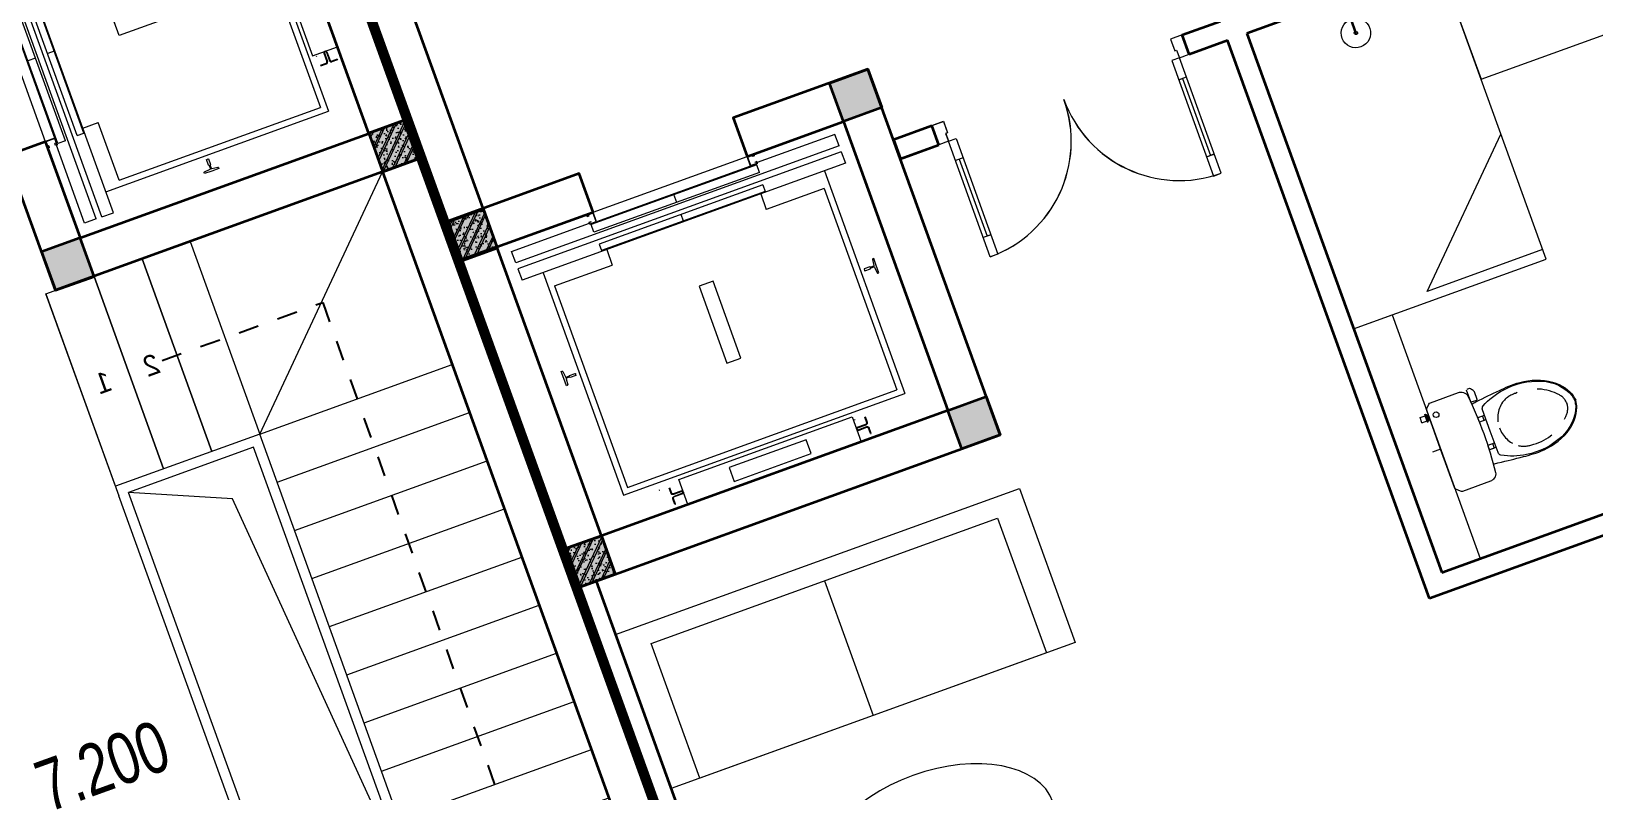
# Model space of a CAD drawing. Header units: metres. Extents: x 568332 to 569219, y 2065964 to 2066430.
# Drawn here: x 568653.38 to 568661.01, y 2066211.84 to 2066215.55 of the extents above; entities that cross this region are included whole.
import ezdxf

# ---------------------------------------------------------------- set-up
doc = ezdxf.new("R2010")
doc.units = ezdxf.units.M
for name, pattern in [('DASHDOT2', [0.5, 0.25, -0.125, 0, -0.125]), ('HIDDEN', [0.375, 0.25, -0.125]), ('xref-thap C (mb tang 32-2)$0$HIDDEN', [0.375, 0.25, -0.125])]:
    doc.linetypes.add(name, pattern=pattern)
doc.layers.get('0').update_dxf_attribs({"linetype": 'CONTINUOUS'})
doc.layers.get('DEFPOINTS').update_dxf_attribs({"linetype": 'CONTINUOUS'})
for name, color, linetype, lineweight in [('-CONCRETE', 1, 'CONTINUOUS', 35), ('-DIM', 9, 'CONTINUOUS', 13), ('-DOOR', 137, 'CONTINUOUS', 9), ('-FURNITURE', 46, 'CONTINUOUS', 9), ('-HATCH', 8, 'CONTINUOUS', 5), ('-LINE1', 7, 'CONTINUOUS', 18), ('-LINE2', 252, 'CONTINUOUS', 9), ('-STEEL1', 1, 'CONTINUOUS', 35), ('-TEXT', 7, 'CONTINUOUS', 15), ('-WALL', 4, 'CONTINUOUS', 35)]:
    doc.layers.add(name, color=color, linetype=linetype, lineweight=lineweight)
doc.layers.add('1-NETMANH', color=8, linetype='CONTINUOUS')
doc.layers.add('TIMDUONG', color=1, linetype='CONTINUOUS')
doc.styles.add('1', font='arial.ttf')
doc.styles.add('vnavanth', font='', dxfattribs={"width": 0.8})
doc.styles.get('vnavanth').set_extended_font_data('.VnAvantH')

# ---------------------------------------------------------------- blocks, each defined once
blk = doc.blocks.new('X-5M-DH-2-CORE$0$A$C75E80C28')
at = {"layer": '-LINE2', "linetype": 'Continuous', "ltscale": 2}
for p, q in [((-510.0000099998433, -21.5000000000291), (-510.0000099998579, -50.60000000000582)), ((-506.8000099998899, -21.5000000000291), (-510.0000099998433, -21.5000000000291)), ((-506.8000099998899, -21.5000000000291), (-506.8000099999044, -50.60000000000582)), ((-456.2000100000296, -56.79999999998836), (-500.6000099999364, -56.80000000001746)), ((-456.2000100000441, -60), (-500.600009999951, -60.0000000000291)), ((-456.2000100000296, -70), (-500.6000099999364, -70.0000000000291)), ((-456.2000100000296, -73.19999999995343), (-500.6000099999364, -73.19999999998254)), ((-453.2000100000441, -63), (-453.2000100000296, -67)), ((-450.0000099998579, -63), (-450.0000099998433, -67)), ((450.0000100000616, -63), (450.0000100000761, -67)), ((453.200010000015, -63), (453.2000100000296, -67)), ((456.2000100000296, -56.79999999998836), (500.6000100000529, -56.79999999998836)), ((456.200010000015, -60), (500.6000100000383, -60)), ((456.2000100000296, -70), (500.6000100000529, -70)), ((456.2000100000296, -73.19999999995343), (500.6000100000529, -73.19999999995343)), ((506.8000100001227, -21.5), (510.0000100000761, -21.5)), ((506.8000100001227, -21.5), (506.8000100001082, -50.59999999997672)), ((510.0000100000761, -21.5), (510.0000100000616, -50.59999999997672)), ((-731.0000002632733, -148.9999999649008), (730.9999997367267, -148.9999999649299)), ((-731.0000002698944, -1304.999999934109), (-731.0000002632733, -148.9999999649008)), ((-556.8000102631631, -112.4999999912397), (-560.0000102631166, -112.4999999912397)), ((-510.0000099998579, -108.5000000000291), (-510.0000099998433, -79.39999999999418)), ((-506.8000099999044, -108.5000000000291), (-506.8000099998899, -79.39999999999418)), ((456.800009736864, -112.4999999912397), (460.0000097368174, -112.4999999912397)), ((506.8000100001227, -108.5), (506.8000100001227, -79.39999999996508)), ((510.0000100000761, -108.5), (510.0000100000761, -79.39999999996508)), ((730.9999997301056, -1304.999999934109), (730.9999997367267, -148.9999999649299)), ((-700.0000002632733, -178.9999999649008), (699.9999997367267, -178.9999999649299)), ((-700.0000002699089, -1224.999999934109), (-700.0000002632733, -178.9999999649008)), ((699.9999997300911, -1224.999999934109), (699.9999997367267, -178.9999999649299)), ((-700.0000002699089, -1224.999999934109), (-400.0000002699089, -1224.999999934138)), ((-400.0000002698944, -1304.999999934138), (-400.0000002699089, -1224.999999934138)), ((699.9999997300911, -1224.999999934109), (399.9999997300911, -1224.999999934109)), ((399.9999997301056, -1304.999999934109), (399.9999997300911, -1224.999999934109)), ((839.9999997301056, -1304.999999934109), (-840.0000002698944, -1304.999999934109)), ((-840.0000002698944, -1364.999999934109), (-840.0000002698944, -1304.999999934109)), ((839.9999997301056, -1364.999999934109), (-840.0000002698944, -1364.999999934109)), ((424.9999997301056, -1308.999999934109), (-425.0000002698944, -1308.999999934109)), ((-425.0000002699089, -1342.999999934109), (-425.0000002698944, -1308.999999934109)), ((424.9999997300911, -1342.999999934109), (-425.0000002699089, -1342.999999934109)), ((-2.6989437174052e-07, -1308.999999934109), (-2.699089236557484e-07, -1342.999999934109)), ((424.9999997300911, -1342.999999934109), (424.9999997301056, -1308.999999934109)), ((839.9999997301056, -1364.999999934109), (839.9999997301056, -1304.999999934109)), ((839.9999997301056, -1394.999999934109), (-840.0000002698944, -1394.999999934109)), ((-840.0000002698944, -1394.999999934109), (-840.0000002698944, -1454.999999934109)), ((-435.0000002698944, -1449.999999934109), (-435.0000002699089, -1459.999999934109)), ((-435.0000002698944, -1449.999999934109), (-400.0000002698944, -1449.999999934138)), ((429.9999997300911, -1405.999999934138), (-430.0000002699089, -1405.999999934109)), ((-430.0000002699089, -1405.999999934109), (-430.0000002698944, -1445.999999934109)), ((429.9999997301056, -1445.999999934138), (-430.0000002698944, -1445.999999934109)), ((399.9999997301056, -1449.999999934109), (-400.0000002698944, -1449.999999934138)), ((-400.0000002698944, -1449.999999934138), (-400.0000002698653, -1499.999999934138)), ((-2.699089236557484e-07, -1405.999999934109), (-2.6989437174052e-07, -1445.999999934109)), ((399.9999997301056, -1449.999999934109), (399.9999997301347, -1499.999999934109)), ((434.9999997301056, -1449.999999934109), (399.9999997301056, -1449.999999934109)), ((429.9999997300911, -1405.999999934138), (429.9999997301056, -1445.999999934138)), ((434.9999997301056, -1449.999999934109), (434.9999997301056, -1459.999999934109)), ((839.9999997301056, -1394.999999934109), (839.9999997301056, -1454.999999934109)), ((-840.0000002698944, -1454.999999934109), (-435.0000002698944, -1454.999999934109)), ((-435.0000002699089, -1459.999999934109), (-425.0000002699089, -1459.999999934109)), ((-435.0000002698653, -1489.999999934109), (-435.0000002698653, -1499.999999934109)), ((-435.0000002698653, -1489.999999934109), (-425.0000002698653, -1489.999999934109)), ((-435.0000002698653, -1499.999999934109), (-400.0000002698653, -1499.999999934138)), ((-433.4000002698012, -1451.599999934086), (-433.4000002698012, -1458.399999934074)), ((-433.4000002698012, -1451.599999934086), (-401.6000002697547, -1451.599999934086)), ((-433.4000002698012, -1458.399999934074), (-425.0000002698944, -1458.399999934074)), ((-433.4000002697721, -1491.599999934086), (-433.4000002697721, -1498.399999934074)), ((-433.4000002697721, -1491.599999934086), (-425.0000002698653, -1491.599999934086)), ((-433.4000002697721, -1498.399999934074), (-401.6000002697256, -1498.399999934074)), ((-425.0000002698944, -1458.399999934074), (-425.0000002699089, -1459.999999934109)), ((-425.0000002698653, -1489.999999934109), (-425.0000002698653, -1491.599999934086)), ((-401.6000002697547, -1451.599999934086), (-401.6000002697256, -1498.399999934074)), ((434.9999997301347, -1499.999999934109), (399.9999997301347, -1499.999999934109)), ((401.5999997301988, -1451.599999934086), (401.5999997302279, -1498.399999934074)), ((433.3999997302453, -1451.599999934086), (401.5999997301988, -1451.599999934086)), ((433.3999997302744, -1498.399999934074), (401.5999997302279, -1498.399999934074)), ((433.3999997302453, -1458.399999934074), (424.9999997301056, -1458.399999934074)), ((424.9999997301056, -1458.399999934074), (424.9999997301056, -1459.999999934109)), ((434.9999997301056, -1459.999999934109), (424.9999997301056, -1459.999999934109)), ((424.9999997301347, -1489.999999934109), (424.9999997301347, -1491.599999934086)), ((434.9999997301347, -1489.999999934109), (424.9999997301347, -1489.999999934109)), ((433.3999997302744, -1491.599999934086), (424.9999997301347, -1491.599999934086)), ((433.3999997302453, -1451.599999934086), (433.3999997302453, -1458.399999934074)), ((433.3999997302744, -1491.599999934086), (433.3999997302744, -1498.399999934074)), ((839.9999997301056, -1454.999999934109), (434.9999997301056, -1454.999999934109)), ((434.9999997301347, -1489.999999934109), (434.9999997301347, -1499.999999934109))]:
    blk.add_line(p, q, dxfattribs=at)
for points in [[(-450.0000000000146, 0), (-450, -130), (450, -130), (449.9999999999854, 0)], [(-200, -29), (200.0000000001164, -29), (200.0000000001164, -101), (-200, -101)], [(-36.0000002632587, -583.9999999649008), (35.9999997367413, -583.9999999649008), (35.99999973675585, -983.9999999649008), (-36.00000026324415, -983.9999999649008)]]:
    blk.add_lwpolyline(points, close=True, dxfattribs=at)
for points in [[(-780.0000002632587, -788.9999999649008), (-751.0000002632587, -788.9999999649299, 0.414213562373095), (-750.0000002632733, -787.9999999649008), (-750.0000002632587, -783.9999999649008), (-750.0000002632587, -779.9999999649008, 0.414213562373095), (-751.0000002632733, -778.9999999649299), (-780.0000002632733, -778.9999999649881, -0.2569775838576673), (-784.1207396915852, -781.9399999648449), (-797.9000002631656, -781.939999964874, -0.414213562373095), (-800.9000002631656, -778.939999964874), (-804.0000002632587, -749.4999999649008, 0.414213562373095), (-807.0000002632587, -746.4999999649008), (-812.0000002632587, -746.4999999649008), (-812.0000002632587, -783.9999999649008), (-812.0000002632587, -821.4999999649008), (-807.0000002632587, -821.4999999649008, 0.414213562373095), (-804.0000002632587, -818.4999999649008), (-800.9000002631656, -789.0599999648693, -0.414213562373095), (-797.9000002631656, -786.0599999648693), (-784.1207396915852, -786.0599999648402, -0.2569775838576673), (-780.0000002632587, -788.9999999647553)], [(779.9999997367413, -788.9999999649299), (750.9999997367413, -788.9999999649008, -0.414213562373095), (749.9999997367267, -787.9999999649299), (749.9999997367413, -783.9999999649299), (749.9999997367413, -779.9999999649299, -0.414213562373095), (750.9999997367267, -778.9999999649008), (779.9999997368432, -778.9999999650172, 0.2569775838576673), (784.1207391653006, -781.939999964874), (797.899999736881, -781.9399999648449, 0.414213562373095), (800.899999736881, -778.9399999648449), (803.9999997367413, -749.4999999649008, -0.414213562373095), (806.9999997367413, -746.4999999649008), (811.9999997367413, -746.4999999649008), (811.9999997367413, -783.9999999649008), (811.9999997367413, -821.4999999649008), (806.9999997367413, -821.4999999649008, -0.414213562373095), (803.9999997367413, -818.4999999649008), (800.899999736881, -789.0599999648402, 0.414213562373095), (797.899999736881, -786.0599999648402), (784.1207391653006, -786.0599999648693, 0.2569775838576672), (779.9999997368577, -788.9999999647844)]]:
    blk.add_lwpolyline(points, format="xyb", dxfattribs=at)
for centre, radius, start, end in [((-500.600009999951, -50.60000000000582), 9.400000000001475, 180, 270), ((-500.6000099999364, -79.39999999999418), 9.399999999997844, 90, 180), ((-500.600009999951, -50.60000000000582), 6.200000000004374, 180, 270), ((-500.6000099999364, -79.39999999999418), 6.19999999999734, 90, 180), ((-456.2000100000441, -63), 6.19999999999713, 0, 90), ((-456.2000100000441, -63), 3.000000000000045, 0, 90), ((-456.2000100000296, -67), 6.20000000000076, 270, 0), ((-456.2000100000296, -67), 2.999999999999834, 270, 0), ((456.200010000015, -63), 6.19999999999713, 90, 180), ((456.2000100000296, -67), 6.20000000000076, 180, 270), ((456.200010000015, -63), 3.000000000000045, 90, 180), ((456.2000100000296, -67), 2.999999999999834, 180, 270), ((500.6000100000383, -50.59999999997672), 6.200000000004374, 270, 0), ((500.6000100000383, -50.59999999997672), 9.400000000001475, 270, 0), ((500.6000100000529, -79.39999999996508), 9.399999999997844, 0, 90), ((500.6000100000529, -79.39999999996508), 6.19999999999734, 0, 90)]:
    blk.add_arc(centre, radius, start, end, dxfattribs=at)
blk = doc.blocks.new('A$C5C575821')
at = {"layer": '-CONCRETE'}
h = blk.add_hatch(color=256, dxfattribs=at)
h.dxf.hatch_style = 1
h.paths.add_polyline_path([(-0.00237559899687767, 200.0000000000146), (-0.00237559899687767, 1.455191522836685e-11), (199.9976244010031, 1.455191522836685e-11), (199.9976244010031, 200.0000000000146)])
blk.add_lwpolyline([(-0.00237559899687767, 1.455191522836685e-11), (199.9976244010031, 1.455191522836685e-11), (199.9976244010031, 200.0000000000146), (-0.00237559899687767, 200.0000000000146)], close=True, dxfattribs=at)
blk = doc.blocks.new('A$C3F71457E')
at = {"layer": '-CONCRETE'}
blk.add_lwpolyline([(-8.760252967476845e-09, -100.0000002632005), (0, 400), (-1500, 400.0000000000582), (-1500.00000001755, -1399.999999999942), (-1.754960976541042e-08, -1400), (-7.895869202911854e-08, -900.0000002632005), (199.9999999912397, -900.0000002982852), (199.9999999824504, -1600), (-1700.00000001755, -1600), (-1700, 600), (200, 600), (199.9999999912397, -100.0000002982852), (6.140908226370811e-08, -100.0000002632005)], dxfattribs=at)
at = {"layer": '-LINE1'}
blk.add_line((-7.895869202911854e-08, -900.0000002632005), (-8.760252967476845e-09, -100.0000002632005), dxfattribs=at)
at = {"layer": '-WALL'}
for p in [(-1699.997624401003, 399.9999999999854), (0.00237559899687767, 399.9999999999854), (-1699.997624401081, -1599.999999999959), (0.002375601565972829, -1600.000000021305)]:
    blk.add_blockref('A$C5C575821', p, dxfattribs=at)
at = {"color": 2, "rotation": 90}
blk.add_blockref('X-5M-DH-2-CORE$0$A$C75E80C28', (-1500.00000000876, -499.9999999999418), dxfattribs=at)
blk = doc.blocks.new('*U291')
for p, q in [((-1209.999999987398, -99.99999999999946), (-1249.999999987398, -99.99999999999955)), ((-1229.999999987398, -99.99999999999946), (-1229.999999987398, -499.9999999936985)), ((-90.00000000000003, -99.99999999999999), (-50.00000000000003, -100)), ((-70.00000000000003, -100), (-70.00000000000037, -499.999999993699)), ((-1209.999999987398, -499.9999999936986), (-1249.999999987398, -499.9999999936983)), ((-90.00000000000037, -499.999999993699), (-50.00000000000038, -499.999999993699))]:
    blk.add_line(p, q)
for points in [[(-1299.999999987398, 100.0000000124132), (-1239.999999987398, 100.0000000124131), (-1239.999999987398, 40.00000000000052), (-1249.999999987398, 40.00000000000058), (-1249.999999987398, 5.736017721381656e-13), (-1299.999999987398, 5.451800627077616e-13)], [(2.661004540099838e-14, 100.0000000124126), (-60.00000000000009, 100.0000000124126), (-59.99999999999999, 40), (-49.99999999999999, 40), (-50, 0), (0, 0)], [(-1249.999999987398, 5.736017721381656e-13), (-1209.999999987398, 5.167583532773576e-13), (-1209.999999987398, -599.9999999936986), (-1249.999999987398, -599.9999999936985)], [(-50, 0), (-90, 2.842170943040401e-14), (-90.00000000000006, -599.999999993699), (-50.00000000000007, -599.999999993699)]]:
    blk.add_lwpolyline(points, close=True)
for centre, radius, start, end in [((-1249.999999988366, 1.047908426694035e-09), 599.9999999948874, 270.0000392677513, 0), ((-49.99999999984107, 2.53997065803019e-10), 599.9999999940992, 180, 269.9999607322486)]:
    blk.add_arc(centre, radius, start, end)
blk = doc.blocks.new('A$C18091ED7')
for p, q in [((9.957147995010018e-09, -42.13376978135784), (0, -3.786117304116488e-07)), ((146.1412317672475, -26.59467297248193), (179.181621938591, -26.59467296488583)), ((146.1412317672475, -26.59467297248193), (146.1412317680188, -30.17859706786112)), ((146.1412317680188, -30.17859706786112), (165.7503655985456, -30.17859706340823)), ((153.0594147269658, -36.79204952501459), (146.1412317680188, -30.17859706786112)), ((152.3191092506386, -2.717133611440659e-07), (152.3191092568413, -26.59467297093943)), ((152.3191092506386, -2.717133611440659e-07), (179.1816219322718, -2.654269337654114e-07)), ((153.0594147269658, -36.79204952501459), (165.7503656001572, -36.79204952192958)), ((153.0594147275151, -39.73033438943094), (153.0594147269658, -36.79204952501459)), ((153.0594147275151, -39.73033438943094), (178.4413164740145, -39.73033438349376)), ((153.0594147275151, -39.73033438943094), (178.4413164740145, -39.73033438349376)), ((153.0594147275151, -39.73033438943094), (153.0594147281554, -42.13376974494895)), ((185.3594994290725, -30.17859705851879), (165.7503655985456, -30.17859706340823)), ((178.4413164733487, -36.79204951884458), (165.7503656001572, -36.79204952192958)), ((185.3594994290725, -30.17859705851879), (178.4413164733487, -36.79204951884458)), ((178.4413164733487, -36.79204951884458), (178.4413164740145, -39.73033438349376)), ((178.4413164740145, -39.73033438349376), (178.4413164746547, -42.1337697392446)), ((179.1816219322718, -2.654269337654114e-07), (179.181621938591, -26.59467296488583)), ((179.181621938591, -26.59467296488583), (185.3594994283012, -26.59467296337243)), ((185.3594994283012, -26.59467296337243), (185.3594994290725, -30.17859705851879)), ((-83.25994817525861, -267.3592828898691), (-83.259948167517, -299.9634285944048)), ((-83.25994817257379, -278.4883151478134), (-83.25994817046012, -287.6388527823146)), ((-60.91100930959874, -290.0299398849311), (-83.25994816994717, -290.0299398901407)), ((-62.88950393904452, -265.3807882612164), (-81.28145355204106, -265.3807882657275)), ((-60.91100931491019, -267.3592828844266), (-60.91100930728498, -299.9634285889624)), ((60.9110093945892, -267.3592828557594), (60.9110094022144, -299.9634285600623)), ((60.91100939990065, -290.029939856031), (83.25994826024908, -290.0299398510542)), ((62.88950401780676, -265.3807882316178), (81.2814536308033, -265.3807882273395)), ((83.25994825493763, -267.3592828505498), (83.25994826256283, -299.9634285550856)), ((83.25994825750604, -278.488315108727), (83.2599482596197, -287.6388527429954)), ((165.3959958605519, -261.9873972070927), (165.3959958671003, -289.7349902229907)), ((167.8691141396885, -259.5142789271486), (228.0810223811895, -259.5142789128586)), ((167.8691141472664, -292.2081085020036), (206.7175896017579, -292.2081084926904)), ((230.5541406641933, -274.3229751045001), (230.5541406613593, -261.9873971916386))]:
    blk.add_line(p, q)
for points in [[(230.0000000517721, -218.5046414944518, -0.1374073801801567), (225.4781190853137, -234.6482587013161), (221.7949787454636, -240.7070387715066, -0.2360805181595358), (198.2560902649639, -255.4947853636986, -0.0519608230665726), (-198.2560901437319, -255.4947854572965, -0.236080518165078), (-221.7949786317113, -240.7070388760185), (-225.4781189743626, -234.6482588077488, -0.1374073801809237), (-229.9999999484608, -218.5046416030382), (-229.9999999831671, -71.98694829508895, -0.1989123673786679), (-226.3782021181105, -63.2431547633314), (-208.8906150607545, -45.75556769772083, -0.1989123673792025), (-200.1468215308087, -42.13376982865157), (9.971699910238385e-09, -42.13376978135784), (200.1468215506357, -42.13376973403501, -0.1989123673792025), (208.8906150822841, -45.75556759897154), (226.3782021480001, -63.24315465634572, -0.1989123673791691), (230.0000000170658, -71.98694818626973)], [(144.14367173758, -618.9627606730501, -0.2124047892419209), (26.30999211127346, -734.491494372196, -0.0276853236339062), (-0.5628229983012716, -738.609219571983, -0.0222792448073508), (-26.30999181118386, -734.4914943844487, -0.2124047892421136), (-144.1436714920528, -618.9627607410075, -0.1427957259999892), (-167.2376623962118, -428.0139674870588, -0.0930051380368448), (-127.9331820271946, -309.1271633332653, -0.2564387014614383), (-111.240849547703, -299.9634286007786), (4.746470949612558e-08, -299.9634285748762), (111.2408496426324, -299.9634285482753, -0.2564387014619951), (127.933182126606, -309.1271632729331, -0.0930051380368741), (167.2376625517572, -428.0139674081001, -0.1427957260000456)]]:
    blk.add_lwpolyline(points, format="xyb", close=True)
at = {"linetype": 'xref-thap C (mb tang 32-2)$0$HIDDEN', "ltscale": 100}
blk.add_lwpolyline([(61.00044987679576, -669.0176259216969, -0.1990312026443698), (1.417429302819073e-07, -698.769823720475, -0.1990312026443799), (-61.00044960746891, -669.0176259504806, -0.2189240232571595), (-131.9321382956405, -478.313622940972, -0.1537914605682739), (-112.4681372026971, -403.989815428853, -0.2367011859554165), (5.876427167095244e-08, -347.5870280214876, -0.2367011859554843), (112.4681373467611, -403.9898153757968, -0.1537914605681893), (131.9321384748619, -478.313622878748, -0.2189240232571754)], format="xyb", close=True, dxfattribs=at)
blk.add_circle((165.7503656100234, -78.39166221523192), 13.90362011701458)
for centre, radius, start, end in [((-81.28145355158267, -267.3592828894034), 1.978494623656905, 90.00000001354867, 180.0000000133402), ((-62.88950393858613, -267.3592828848923), 1.978494623656905, 1.334021322268115e-08, 90.00000001354867), ((62.88950401826514, -267.3592828552937), 1.978494623656905, 90.00000001354867, 180.0000000133402), ((81.28145363126168, -267.3592828510155), 1.978494623656905, 1.334021322268115e-08, 90.00000001354867), ((167.8691141402633, -261.9873972065106), 2.473118279571131, 90.00000001354867, 180.0000000133402), ((167.8691141466952, -289.7349902224087), 2.473118279571131, 180.0000000133402, 270.0000000135486), ((206.717589598069, -276.6690117186226), 15.53909677420133, 270.0000000135486, 306.4658507565522), ((168.3527972659103, -224.7572911087773), 80.08895368617857, 306.4658507565522, 320.3122930343796), ((228.0810223845983, -274.3229751050822), 2.473118279571131, 320.3122930343796, 1.334021322268115e-08)]:
    blk.add_arc(centre, radius, start, end)
for points, knots in [([(-155.6468228230951, -259.4535552573798), (-156.6353001506941, -267.2522313103836), (-164.2940232875517, -328.394745314552), (-169.1545302536251, -385.0939582949213), (-183.68571763406, -527.7705276800843), (-135.602968026873, -679.1126648240606), (-50.29344375100118, -735.2493608418445), (-19.70048385594782, -741.0901266933652), (1.531116140540689e-07, -743.6724421556864)], [130.6139379315478, 130.6139379315478, 130.6139379315478, 130.6139379315478, 152.8521090939923, 311.1293507817257, 417.703951170228, 561.3833927516608, 697.6926317810714, 710.812262267882, 710.812262267882, 710.812262267882, 710.812262267882]), ([(155.6468228994709, -259.4535551877343), (156.6353002305841, -267.2522312389628), (164.2940233960289, -328.3947452375724), (169.1545303888706, -385.0939582149149), (183.6857178367027, -527.7705275934422), (135.6029683008201, -679.1126647599449), (50.29344405157826, -735.2493608178338), (19.70048415924612, -741.0901266841101), (1.530679583083838e-07, -743.6724421554536)], [130.613937934949, 130.613937934949, 130.613937934949, 130.613937934949, 152.8521090939923, 311.1293507817257, 417.703951170228, 561.3833927516608, 697.6926317810714, 710.812262267882, 710.812262267882, 710.812262267882, 710.812262267882])]:
    blk.add_open_spline(points, degree=3, knots=knots)
blk = doc.blocks.new('shower')
for points in [[(180919.3447017173, -32316.45425928477), (180912.3337561736, -32316.45425928477), (180912.3337561736, -32146.62790954509), (180919.3447017173, -32146.62790954509)], [(180929.3839969719, -32326.62790954066), (180902.2944609144, -32326.62790954066), (180902.2944609144, -32316.45425928477), (180929.3839969719, -32316.45425928477)]]:
    blk.add_lwpolyline(points, close=True)
for radius, start, end in [(72, 272.7906698559544, 267.2093301440456), (8.346062492523743, 294.8355446212717, 245.1644553787283)]:
    blk.add_arc((180915.8392289462, -32146.62790954416), radius, start, end)
blk = doc.blocks.new('18x35')
at = {"layer": '-HATCH'}
h = blk.add_hatch(dxfattribs=at)
h.set_pattern_fill('CHAU-01', color=256, scale=10, angle=-1.272221872585407e-14, pattern_type=2)
h.set_pattern_definition([(49.99999999999999, (0, 0), (71.72601826007535, -6.275213498259527), [7.5, -82.5]), (355, (0, 0), (-13.87513336129999, 75.21921337000119), [6, -66]), (100.4514, (5.977167999997619, -0.5229339999999638), (57.85093817140217, 68.94395420609534), [6.374019000000001, -70.1142112]), (46.18419999999998, (0, 20), (106.7241048625644, -16.55190143290183), [11.25, -123.75]), (96.63559999999998, (8.89367449999554, 18.62066930000003), (93.46627055487036, 97.41178709004416), [9.561028799999994, -105.1713]), (351.1842, (0, 20), (93.46619451336275, 97.41186009253245), [9, -99]), (20.99999999999998, (10, 15), (59.69070521184616, -40.2618890665339), [7.5, -82.5]), (326.0000000000001, (10, 15), (24.33153319215819, 72.5150045046853), [6, -66]), (71.45139999999999, (14.97422329999972, 11.64483940000002), (84.022262858149, 32.25304967099522), [6.374019000000001, -70.1142112]), (37.49999999999998, (0, 0), (1.215985531729074, 33.28938538313115), [0, -65.19999999999999, 0, -67, 0, -66.25]), (7.499999999999987, (0, 0), (26.30695374421487, 39.44117118823602), [0, -38.2, 0, -63.7, 0, -25.25]), (327.5, (-22.30000000000291, 0), (53.3822436172409, -2.255487173437988), [0, -25, 0, -78, 0, -103.5]), (317.5, (-32.30000000000291, 0), (58.31861693423862, 10.01049823323176), [0, -32.5, 0, -51.8, 0, -73.5]), (44.99999999999999, (0, 0), (-30.05203820042826, 30.05203820042828), []), (44.99999999999999, (0, 12.25), (-30.05203820042826, 30.05203820042828), [])])
h.paths.add_polyline_path([(96508.03118051568, 47993.04977023201), (96508.03118051568, 47793.04977023201), (96708.03118051568, 47793.04977023201), (96708.03118051568, 47993.04977023201)])
at = {"layer": '-STEEL1'}
blk.add_lwpolyline([(96508.03118051568, 47793.04977023201), (96708.03118051568, 47793.04977023201), (96708.03118051568, 47993.04977023201), (96508.03118051568, 47993.04977023201)], close=True, dxfattribs=at)
blk = doc.blocks.new('M2-T3')
at = {"layer": '-FURNITURE'}
for p, q in [((193686.1943717923, -93222.29396856754), (193686.1943717923, -91687.5220360881)), ((192686.1943718026, -93222.29396856757), (193686.1943717923, -93222.29396856757)), ((192686.1943718026, -93222.29396856757), (192886.1943718026, -93222.29396856757)), ((192886.1943718026, -93222.29396856757), (192886.1943718026, -94487.3923307042)), ((189836.0556789011, -93499.70736242807), (189836.0556789011, -94199.70736242807))]:
    blk.add_line(p, q, dxfattribs=at)
for points in [[(196487.0754226471, -91687.56209468676), (193686.1943717923, -91687.53183326434), (193686.1943717923, -92287.53183326434), (196487.0754225464, -92287.57189181595)], [(190886.0556789011, -93399.7073624105), (190886.0556789011, -94199.7073624105), (188786.0556789011, -94199.7073624456), (188786.0556789011, -93399.7073624456)], [(190736.0556789011, -93499.7073624105), (190736.0556789011, -94199.7073624105), (188936.0556789011, -94199.7073624456), (188936.0556789011, -93499.7073624456)]]:
    blk.add_lwpolyline(points, close=True, dxfattribs=at)
blk.add_lwpolyline([(193686.1943717923, -93172.29396856754), (193086.1943717923, -93172.29396835706), (193686.1943720026, -92572.29396856754)], dxfattribs=at)
at = {"layer": '-FURNITURE', "extrusion": (0, 0, -1)}
blk.add_ellipse((189919.2930841111, -94895.02524645015), major_axis=(599.6610878558713, -4.036936046773918e-13), ratio=0.5899940615450747, dxfattribs=at)
at = {"layer": '-WALL'}
for p, q in [((188686.1328838626, -85287.59435133147), (188686.0852287273, -91222.29316539367)), ((188886.5358625328, -91222.29316539367), (188886.5358625318, -85487.5943511815)), ((188686.0852287273, -91222.29316539367), (188786.5358625328, -91222.29316539367)), ((190885.9073995368, -91587.52203609332), (191085.9073995362, -91587.52203609218)), ((190885.9073995368, -91587.52203609332), (190885.9073995372, -91687.52203609332)), ((190886.1943717923, -91587.52203609332), (190886.1943717927, -91687.52203609332)), ((190886.1943717923, -91587.52203609332), (191086.1943717918, -91587.52203609218)), ((191085.9073995425, -91687.52203609221), (191085.9073995362, -91587.52203609221)), ((191086.194371798, -91687.52203609221), (191086.1943717918, -91587.52203609221)), ((192386.1943717917, -91687.52203608878), (192386.1943717855, -91587.52203608878)), ((192386.1943717855, -91587.52203608878), (192586.1943718012, -91587.52203608744)), ((190885.9073995372, -91687.52203609332), (191085.9073995425, -91687.52203609221)), ((190886.1943717927, -91687.52203609332), (191086.194371798, -91687.52203609221)), ((192386.1943717918, -91687.52203608878), (192586.1943718016, -91687.52203608744)), ((192586.1954668389, -94587.3923307042), (192586.194937394, -91687.52203608744)), ((192686.1943717923, -91687.5220360881), (192686.19437181, -94487.3923307042)), ((196487.0862566856, -91687.5220360881), (192686.1943717923, -91687.5220360881)), ((192686.19437181, -94487.3923307042), (194086.7420295595, -94487.3923307042)), ((194086.7420295595, -94587.3923307042), (192586.1954668389, -94587.3923307042))]:
    blk.add_line(p, q, dxfattribs=at)
blk.add_lwpolyline([(188786.5043423985, -94465.53027160832), (188786.3989327253, -100087.1965599845), (189586.0057297035, -100087.196559967), (189586.0057297032, -100287.1965599299), (188685.9959540555, -100287.1965599519), (188685.9120175591, -93122.2931653939), (188786.3918789539, -93122.2931653939), (188786.5043423985, -94465.53027160832)], dxfattribs=at)
at = {"layer": 'TIMDUONG', "color": 1, "linetype": 'HIDDEN', "ltscale": 10, "const_width": 50}
blk.add_lwpolyline([(188685.9009933229, -83287.61039145212), (199685.9009933797, -83287.63301822983), (199685.8702561683, -98230.70415374279), (194687.2128796928, -103114.3974403377), (188685.860498254, -102974.7601425732)], close=True, dxfattribs=at)
at = {"layer": '-DOOR'}
for p in [(192385.9073995299, -91687.52203608878), (192386.1943717854, -91687.52203608878)]:
    blk.add_blockref('*U291', p, dxfattribs=at)
at = {"layer": '-FURNITURE', "xscale": -1, "rotation": 180}
blk.add_blockref('shower', (12272.32656015284, -124014.1548442169), dxfattribs=at)
at = {"layer": '-FURNITURE', "rotation": 90.00000000000001}
blk.add_blockref('A$C18091ED7', (192844.0606020213, -93919.34438666029), dxfattribs=at)
at = {"layer": '-STEEL1'}
for p in [(92178.10170334691, -139220.3256251024), (92178.10170334694, -140915.36813431)]:
    blk.add_blockref('18x35', p, dxfattribs=at)
at = {"layer": '-WALL', "xscale": -1, "rotation": 270}
blk.add_blockref('A$C3F71457E', (190285.9073995368, -91422.29316537676), dxfattribs=at)
blk = doc.blocks.new('A$C38b1dc06')
at = {"layer": '-LINE1'}
for p, q in [((1749.854677429888, 4156.179725173817), (0.3015751927741803, 4156.179725173817)), ((1000.281453303236, 3156.179725173817), (0.3015751927741803, 4156.179725173817)), ((0.3015751927741803, 4156.179725173817), (0.3015751919010654, -343.8202748260228)), ((1000.281453303236, 4156.179725173824), (1000.281453303236, 3156.179725173824)), ((1250.139194678806, 3156.179725173824), (1250.139194678806, 4156.179725173824)), ((1250.139194678806, 4156.179725173824), (1250.139194678806, 3156.179725173824)), ((1499.996936054376, 3156.179725173824), (1499.996936054376, 4156.179725173824)), ((1499.996936054376, 4156.179725173824), (1499.996936054318, 3156.179725173832)), ((1749.854677429888, 3156.179725173824), (1749.854677429888, 4156.179725173824)), ((1749.854677429888, 4156.179725173817), (1749.85467742983, 3106.179725173817)), ((1000.281453302305, 656.1797251739335), (1000.281453303236, 3156.179725173817)), ((1000.281453303236, 3156.179725173817), (1749.85467742983, 3156.179725173817)), ((1050.281453303003, 706.1797251739772), (1050.281453303236, 3106.179725173817)), ((1050.281453303236, 3106.179725173817), (1699.854677429801, 3106.179725173817)), ((1233.300401159795, 2905.148311595723), (1699.854677429801, 3106.179725173817)), ((1699.854677428928, 706.1797251739772), (1699.854677429801, 3106.179725173817)), ((1749.854677429597, 706.179725173999), (1749.85467742983, 3106.179725173839)), ((1050.281453303003, 706.1797251739772), (1233.300401159795, 2905.148311595723)), ((1050.281453303003, 706.1797251739772), (1699.854677428928, 706.1797251739772)), ((1749.854677429888, -343.8202748260228), (1749.85467742983, 706.1797251739772)), ((1000.281453303236, 656.1797251739772), (1749.85467742983, 656.1797251739772)), ((1000.281453303236, -343.8202748260228), (1000.281453303236, 656.1797251739772)), ((1250.139194678806, 656.1797251739772), (1250.139194678806, -343.8202748260228)), ((1250.139194678806, -343.8202748260228), (1250.139194678806, 656.1797251739772)), ((1499.996936054376, 656.1797251739772), (1499.996936054376, -343.8202748260228)), ((1499.996936054376, -343.8202748260228), (1499.996936054318, 656.1797251739699)), ((1749.854677429888, 656.1797251739772), (1749.854677429888, -343.8202748260228)), ((1749.854677429888, -343.8202748260228), (0.3015751919010654, -343.8202748260228))]:
    blk.add_line(p, q, dxfattribs=at)
at = {"layer": '-LINE1', "lineweight": 18}
for p, q in [((1000.281453303236, 3156.179725173817), (0.2521035463432781, 3156.179725173817)), ((1000.281453303003, 2906.17972517389), (0.2521035461104475, 2906.17972517389)), ((1000.281453303469, 2656.17972517389), (0.2521035465761088, 2656.17972517389)), ((1000.281453303469, 2406.17972517389), (0.2521035465761088, 2406.17972517389)), ((1000.281453303469, 2156.179725173904), (0.2521035465761088, 2156.179725173904)), ((1000.281453303469, 1906.179725173904), (0.2521035465761088, 1906.179725173904)), ((1000.281453303469, 1656.179725173904), (0.2521035465761088, 1656.179725173904)), ((1000.28145330277, 1406.179725173904), (0.2521035458776169, 1406.179725173904)), ((1000.281453303236, 1156.179725173904), (0.2521035463432781, 1156.179725173904)), ((1000.28145330277, 906.1797251739044), (0.2521035458776169, 906.1797251739044)), ((1000.281453303236, 656.1797251739772), (0.2521035463432781, 656.1797251739772)), ((1000.281453303236, 656.1797251739772), (0.3015751859056763, -343.82027482595))]:
    blk.add_line(p, q, dxfattribs=at)
at = {"layer": '1-NETMANH', "linetype": 'DASHDOT2'}
blk.add_lwpolyline([(1327.325072003063, 3656.419923450812), (492.458725621982, 3656.419923450812), (508.0748312271317, 155.2632639587246), (508.0748312271317, 155.2632639587246), (1749.854677429888, 156.1797251739772), (1499.996936054376, -343.8202748260228)], dxfattribs=at)
at = {"layer": '-TEXT', "color": 2, "style": 'vnavanth'}
for s, p in [('2', (1346.818775833643, 3603.914582017329)), ('1', (1596.676517209155, 3603.914582017329)), ('20', (1562.294563305157, 183.5576658285718)), ('21', (1783.476825895079, 183.5576658285718))]:
    blk.add_text(s, height=99.97959496000885, dxfattribs=at).set_placement(p)
blk = doc.blocks.new('M3-T3')
at = {"layer": '-WALL'}
for p, q in [((197486.6756812448, -24359.91027107149), (197486.6798923622, -28860.39869991802)), ((197687.1290142036, -24359.91027107149), (197586.6756812448, -24359.91027107149)), ((197687.2198008524, -33759.95474645017), (197687.1290142036, -24359.91027107149))]:
    blk.add_line(p, q, dxfattribs=at)
at = {"layer": 'DEFPOINTS', "color": 2}
blk.add_lwpolyline([(190687.0531665199, -18759.99178884448), (197687.0869390598, -18759.93650662957), (197687.2198008524, -33759.95474645017), (193987.1860273216, -33759.97799791822), (193987.1949903176, -34259.94575578987), (191687.1860273216, -34259.98698839126), (191687.1860273216, -33759.97799791822), (190687.186032368, -33760.06785478708), (190687.0531665199, -18759.99178884448)], dxfattribs=at)
at = {"layer": 'TIMDUONG', "color": 1, "linetype": 'HIDDEN', "ltscale": 10, "const_width": 50}
blk.add_lwpolyline([(188687.2145862579, -16759.61038422585), (197687.1908392906, -16759.61038422585), (197687.2145872116, -36446.76013541222), (188686.828327179, -36237.56837296486)], close=True, dxfattribs=at)
at = {"layer": '-LINE1', "xscale": -1}
blk.add_blockref('A$C38b1dc06', (197486.9772564376, -28516.08999624533), dxfattribs=at)
at = {"layer": '-STEEL1'}
blk.add_blockref('18x35', (100979.2062912003, -72151.36081412478), dxfattribs=at)
at = {"layer": '-WALL', "rotation": 180}
blk.add_blockref('A$C3F71457E', (195987.0664477135, -23759.91027107149), dxfattribs=at)
at = {"layer": '-TEXT', "style": '1', "width": 0.75}
blk.add_text('7.200', height=250, dxfattribs=at).set_placement((194885.2984036476, -26746.47720291842))

msp = doc.modelspace()

# ---------------------------------------------------------------- block references
at = {"layer": '-DIM', "xscale": 0.001, "yscale": 0.001, "zscale": 0.001, "rotation": 19.88439670872004}
msp.add_blockref('M2-T3', (568446.9361136701, 2066236.220584216), dxfattribs=at)

# ---------------------------------------------------------------- next in the draw order: block references
at = {"layer": '-DIM', "xscale": 0.001, "yscale": 0.001, "zscale": 0.001, "rotation": 19.88289198407213}
msp.add_blockref('M3-T3', (568461.0978559955, 2066170.602413189), dxfattribs=at)

doc.saveas('drawing.dxf')
